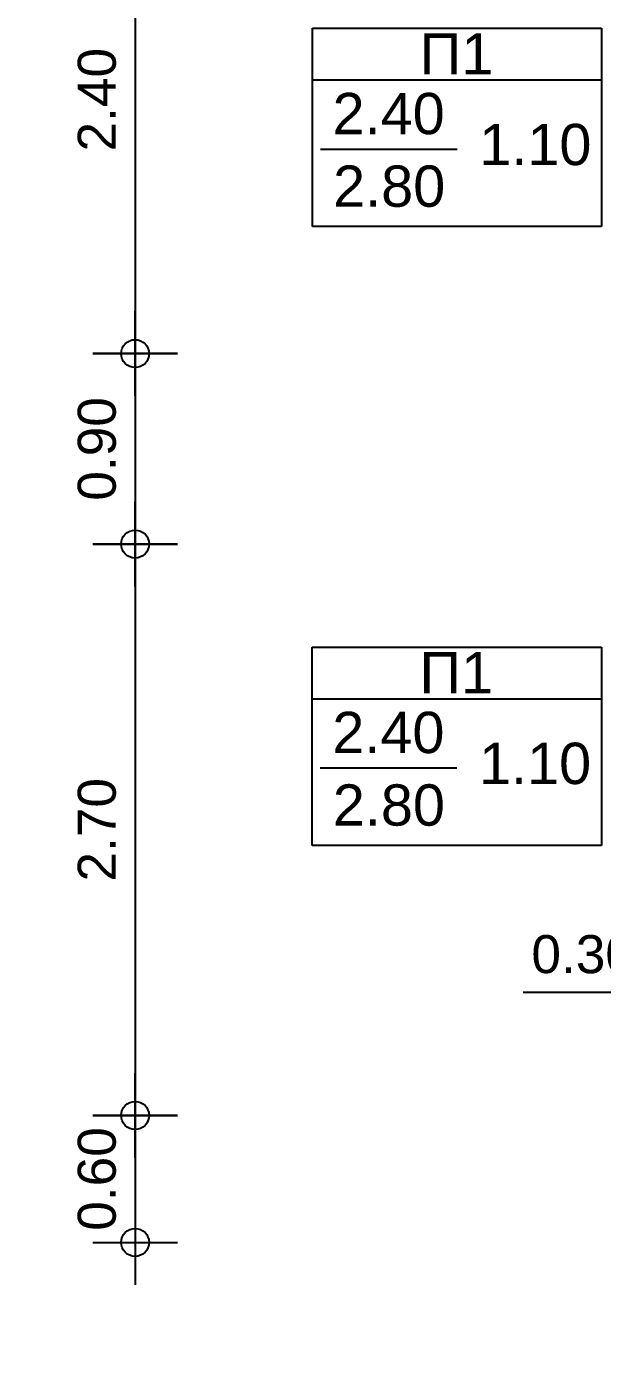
# Model space of a CAD drawing. Header units: metres. Extents: x -11 to 85, y -301 to 135.
# Drawn here: x 11.85 to 14.57, y -58.51 to -52.15 of the extents above; entities that cross this region are included whole.
import ezdxf

# ---------------------------------------------------------------- set-up
doc = ezdxf.new("R2010")
doc.units = ezdxf.units.M
doc.header["$LTSCALE"] = 0.036
doc.header["$PDMODE"] = 2
doc.layers.add('arxitek borofos', color=252, linetype='Continuous')
doc.layers.add('DIMBLK', color=252, linetype='Continuous')
doc.styles.add('COMU-N', font='arial.ttf')
doc.styles.get("Standard").update_dxf_attribs({"font": 'arial.ttf'})
doc.dimstyles.new('CADWDOT', dxfattribs={"dimscale": 0.1, "dimtxt": 1.8, "dimasz": 0.08, "dimexe": 2, "dimexo": 0, "dimgap": 0.09, "dimtad": 0, "dimrnd": 0.001, "dimzin": 0, "dimdsep": 46, "dimtxsty": 'Standard', "dimblk1": 'ARTDIM', "dimblk2": 'ARTDIM', "dimsah": 1, "dimcen": 0.09, "dimdle": 0.05, "dimse1": 1, "dimse2": 1, "dimadec": 0, "dimazin": 0, "dimtfac": 1, "dimtmove": 0, "dimatfit": 3, "dimldrblk": 'ARTDIM', "dimfxl": 2, "dimtvp": 0.9999, "dimtolj": 1, "dimtzin": 0, "dimarcsym": 0})

# ---------------------------------------------------------------- blocks, each defined once
blk = doc.blocks.new('ARTDIM')
at = {"layer": 'DIMBLK'}
for p, q in [((0, -24.9975), (0, 24.9975)), ((-24.9975, 0), (24.9975, 0))]:
    blk.add_line(p, q, dxfattribs=at)
blk.add_circle((0, 0), 8.25, dxfattribs=at)
blk = doc.blocks.new('*D782')
at = {"layer": 'arxitek borofos', "color": 0, "lineweight": -2}
blk.add_line((10.4234, -28.501), (10.4234, -57.885), dxfattribs=at)
at = {"layer": 'Defpoints', "color": 0, "transparency": 16777216}
for p in [(13.537, -28.493), (10.4234, -57.893), (13.537, -57.893)]:
    blk.add_point(p, dxfattribs=at)
at = {"layer": 'arxitek borofos', "color": 0, "lineweight": -2, "xscale": 0.008, "yscale": 0.008, "zscale": 0.008}
for p, rotation in [((10.4234, -28.493), 90), ((10.4234, -57.893), 270)]:
    blk.add_blockref('ARTDIM', p, dxfattribs=dict(at, rotation=rotation))
at = {"layer": 'arxitek borofos', "color": 0, "insert": (10.2434, -43.193), "char_height": 0.18, "attachment_point": 5, "rotation": 90}
blk.add_mtext('\\A1;29.40', dxfattribs=at)
blk = doc.blocks.new('*D792')
at = {"layer": 'arxitek borofos', "color": 0, "lineweight": -2}
for p, q in [((11.4403, -57.601), (11.4403, -57.885)), ((11.4403, -57.893), (11.4403, -58.5103))]:
    blk.add_line(p, q, dxfattribs=at)
at = {"layer": 'Defpoints', "color": 0, "transparency": 16777216}
for p in [(7.9301, -57.593), (11.4403, -57.893), (13.537, -57.893)]:
    blk.add_point(p, dxfattribs=at)
at = {"layer": 'arxitek borofos', "color": 0, "lineweight": -2, "xscale": 0.008, "yscale": 0.008, "zscale": 0.008}
for p, rotation in [((11.4403, -57.593), 90), ((11.4403, -57.893), 270)]:
    blk.add_blockref('ARTDIM', p, dxfattribs=dict(at, rotation=rotation))
at = {"layer": 'arxitek borofos', "color": 0, "insert": (11.2603, -58.227), "char_height": 0.18, "attachment_point": 5, "rotation": 90}
blk.add_mtext('\\A1;0.30', dxfattribs=at)
blk = doc.blocks.new('*D806')
at = {"layer": 'arxitek borofos', "color": 0, "lineweight": -2}
blk.add_line((12.3649, -51.301), (12.3649, -53.685), dxfattribs=at)
at = {"layer": 'Defpoints', "color": 0, "transparency": 16777216}
for p in [(13.8283, -51.293), (12.3649, -53.693), (13.8283, -53.693)]:
    blk.add_point(p, dxfattribs=at)
at = {"layer": 'arxitek borofos', "color": 0, "lineweight": -2, "xscale": 0.008, "yscale": 0.008, "zscale": 0.008}
for p, rotation in [((12.3649, -51.293), 90), ((12.3649, -53.693), 270)]:
    blk.add_blockref('ARTDIM', p, dxfattribs=dict(at, rotation=rotation))
at = {"layer": 'arxitek borofos', "color": 0, "insert": (12.1849, -52.493), "char_height": 0.18, "attachment_point": 5, "rotation": 90}
blk.add_mtext('\\A1;2.40', dxfattribs=at)
blk = doc.blocks.new('*D807')
at = {"layer": 'arxitek borofos', "color": 0, "lineweight": -2}
blk.add_line((12.3649, -53.701), (12.3649, -54.585), dxfattribs=at)
at = {"layer": 'Defpoints', "color": 0, "transparency": 16777216}
for p in [(13.8283, -53.693), (12.3649, -54.593), (13.8283, -54.593)]:
    blk.add_point(p, dxfattribs=at)
at = {"layer": 'arxitek borofos', "color": 0, "lineweight": -2, "xscale": 0.008, "yscale": 0.008, "zscale": 0.008}
for p, rotation in [((12.3649, -53.693), 90), ((12.3649, -54.593), 270)]:
    blk.add_blockref('ARTDIM', p, dxfattribs=dict(at, rotation=rotation))
at = {"layer": 'arxitek borofos', "color": 0, "insert": (12.1849, -54.143), "char_height": 0.18, "attachment_point": 5, "rotation": 90}
blk.add_mtext('\\A1;0.90', dxfattribs=at)
blk = doc.blocks.new('*D808')
at = {"layer": 'arxitek borofos', "color": 0, "lineweight": -2}
blk.add_line((12.3649, -54.601), (12.3649, -57.285), dxfattribs=at)
at = {"layer": 'Defpoints', "color": 0, "transparency": 16777216}
for p in [(13.8283, -54.593), (12.3649, -57.293), (13.8283, -57.293)]:
    blk.add_point(p, dxfattribs=at)
at = {"layer": 'arxitek borofos', "color": 0, "lineweight": -2, "xscale": 0.008, "yscale": 0.008, "zscale": 0.008}
for p, rotation in [((12.3649, -54.593), 90), ((12.3649, -57.293), 270)]:
    blk.add_blockref('ARTDIM', p, dxfattribs=dict(at, rotation=rotation))
at = {"layer": 'arxitek borofos', "color": 0, "insert": (12.1849, -55.943), "char_height": 0.18, "attachment_point": 5, "rotation": 90}
blk.add_mtext('\\A1;2.70', dxfattribs=at)
blk = doc.blocks.new('*D809')
at = {"layer": 'arxitek borofos', "color": 0, "lineweight": -2}
blk.add_line((12.3649, -57.301), (12.3649, -57.885), dxfattribs=at)
at = {"layer": 'Defpoints', "color": 0, "transparency": 16777216}
for p in [(13.8283, -57.293), (12.3649, -57.893), (13.8283, -57.893)]:
    blk.add_point(p, dxfattribs=at)
at = {"layer": 'arxitek borofos', "color": 0, "lineweight": -2, "xscale": 0.008, "yscale": 0.008, "zscale": 0.008}
for p, rotation in [((12.3649, -57.293), 90), ((12.3649, -57.893), 270)]:
    blk.add_blockref('ARTDIM', p, dxfattribs=dict(at, rotation=rotation))
at = {"layer": 'arxitek borofos', "color": 0, "insert": (12.1849, -57.593), "char_height": 0.18, "attachment_point": 5, "rotation": 90}
blk.add_mtext('\\A1;0.60', dxfattribs=at)
blk = doc.blocks.new('*D885')
at = {"layer": 'arxitek borofos', "color": 0, "lineweight": -2}
for p, q in [((14.7737, -56.7118), (14.1991, -56.7118)), ((15.0657, -56.7118), (14.7817, -56.7118))]:
    blk.add_line(p, q, dxfattribs=at)
at = {"layer": 'Defpoints', "color": 0, "transparency": 16777216}
for p in [(14.7737, -56.7118), (14.7737, -57.593), (15.0737, -57.593)]:
    blk.add_point(p, dxfattribs=at)
at = {"layer": 'arxitek borofos', "color": 0, "lineweight": -2, "xscale": 0.008, "yscale": 0.008, "zscale": 0.008, "rotation": 180}
blk.add_blockref('ARTDIM', (14.7737, -56.7118), dxfattribs=at)
at = {"layer": 'arxitek borofos', "color": 0, "lineweight": -2, "xscale": 0.008, "yscale": 0.008, "zscale": 0.008}
blk.add_blockref('ARTDIM', (15.0737, -56.7118), dxfattribs=at)
at = {"layer": 'arxitek borofos', "color": 0, "insert": (14.4824, -56.5318), "char_height": 0.18, "attachment_point": 5}
blk.add_mtext('\\A1;0.30', dxfattribs=at)

msp = doc.modelspace()

# ---------------------------------------------------------------- linework, layer by layer
at = {"layer": 'arxitek borofos'}
for p, q in [((13.2024, -53.0928), (13.2024, -52.1552)), ((13.2024, -52.1552), (14.5697, -52.1552)), ((14.5697, -52.1552), (14.5697, -53.0928)), ((14.5697, -52.4009), (13.2024, -52.4009)), ((13.2414, -52.7264), (13.8873, -52.7264)), ((14.5697, -53.0928), (13.2024, -53.0928)), ((13.2011, -56.0173), (13.2011, -55.0797)), ((13.2011, -55.0797), (14.5684, -55.0797)), ((14.5684, -55.0797), (14.5684, -56.0173)), ((14.5684, -55.3254), (13.2011, -55.3254)), ((13.2401, -55.6509), (13.886, -55.6509)), ((14.5684, -56.0173), (13.2011, -56.0173))]:
    msp.add_line(p, q, dxfattribs=at)

# ---------------------------------------------------------------- texts
at = {"layer": 'arxitek borofos', "style": 'COMU-N'}
for s, p in [('Π1', (13.7097, -52.3736)), ('2.40', (13.298, -52.6559)), ('1.10', (13.9913, -52.8021)), ('2.80', (13.3004, -52.9989)), ('Π1', (13.7084, -55.2981)), ('2.40', (13.2967, -55.5804)), ('1.10', (13.99, -55.7266)), ('2.80', (13.2991, -55.9234))]:
    msp.add_text(s, height=0.195, dxfattribs=at).set_placement(p)

# ---------------------------------------------------------------- dimensions: what is measured, and where the dimension line sits
at = {"layer": 'arxitek borofos'}
for base, p1, p2, picture, middle in [((10.4234, -57.893), (13.537, -28.493), (13.537, -57.893), '*D782', (10.2434, -43.193)), ((12.3649, -53.693), (13.8283, -51.293), (13.8283, -53.693), '*D806', (12.1849, -52.493)), ((12.3649, -54.593), (13.8283, -53.693), (13.8283, -54.593), '*D807', (12.1849, -54.143)), ((12.3649, -57.293), (13.8283, -54.593), (13.8283, -57.293), '*D808', (12.1849, -55.943)), ((12.3649, -57.893), (13.8283, -57.293), (13.8283, -57.893), '*D809', (12.1849, -57.593))]:
    dim = msp.add_linear_dim(base=base, p1=p1, p2=p2, angle=90, dimstyle='CADWDOT', dxfattribs=at)
    dim.commit()
    dim.dimension.update_dxf_attribs({"geometry": picture, "text_midpoint": middle})
dim = msp.add_linear_dim(base=(14.7737, -56.7118), p1=(15.0737, -57.593), p2=(14.7737, -57.593), dimstyle='CADWDOT', dxfattribs=at)
dim.commit()
dim.dimension.update_dxf_attribs({"geometry": '*D885', "text_midpoint": (14.4824, -56.5318)})
dim = msp.add_linear_dim(base=(11.4403, -57.893), p1=(7.9301, -57.593), p2=(13.537, -57.893), angle=90, dimstyle='CADWDOT', dxfattribs=at)
dim.commit()
dim.dimension.update_dxf_attribs({"geometry": '*D792', "text_midpoint": (11.4403, -58.227), "dimtype": 160})

doc.saveas('drawing.dxf')
